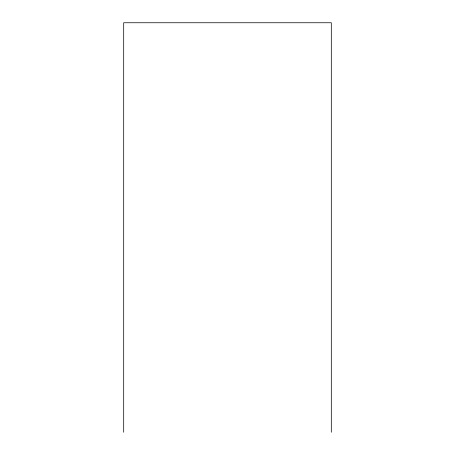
<?xml version="1.0" encoding="UTF-8"?>
<svg xmlns="http://www.w3.org/2000/svg" width="455" height="455" viewBox="0 0 455 455"><rect width="100%" height="100%" fill="white"/><g stroke="black" fill="none" stroke-linecap="round" stroke-linejoin="round"><path stroke-width="0.68" d="M331.308 432.25L331.308 22.75L123.692 22.75L123.692 432.25"/></g></svg>
